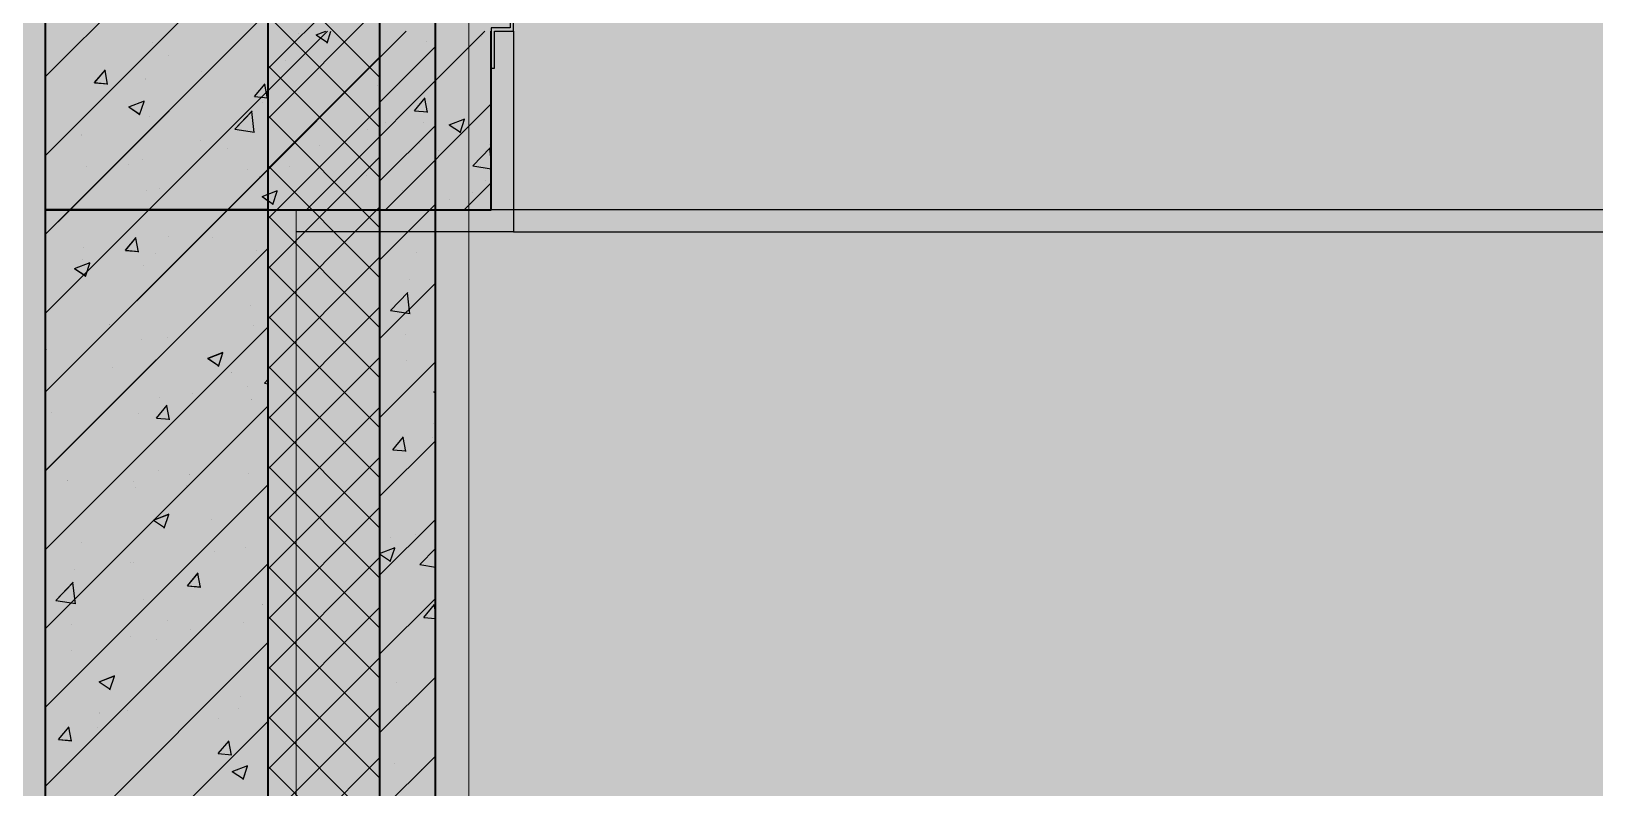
# Model space of a CAD drawing. Header units: inches. Extents: x 143994 to 247866, y 243815 to 272761.
# Drawn here: x 230326 to 231728, y 257428 to 258106 of the extents above; entities that cross this region are included whole.
import ezdxf

# ---------------------------------------------------------------- set-up
doc = ezdxf.new("R2010")
doc.units = ezdxf.units.IN
doc.header["$LTSCALE"] = 1000
doc.header["$MEASUREMENT"] = 0
doc.layers.get('DEFPOINTS').update_dxf_attribs({"color": 62})
for name, color, linetype in [('0-建筑1F', 127, 'Continuous'), ('0-建筑2F', 127, 'Continuous'), ('A-S-face(建筑粉刷线)', 136, 'Continuous'), ('A-Wall-Patn', 255, 'Continuous'), ('PUB_HATCH', 8, 'Continuous')]:
    doc.layers.add(name, color=color, linetype=linetype)
for name, color, linetype, lineweight in [('A-M-Stone', 11, 'Continuous', 15), ('A-Wall', 254, 'Continuous', 35), ('MQ-HZ幕墙绘制', 6, 'Continuous', 13), ('W-保温层', 8, 'Continuous', 13)]:
    doc.layers.add(name, color=color, linetype=linetype, lineweight=lineweight)

# ---------------------------------------------------------------- blocks, each defined once
blk = doc.blocks.new('144')
at = {"layer": 'A-S-face(建筑粉刷线)', "color": 127}
blk.add_line((646186.9, -382230.3), (646011.9, -382230.3), dxfattribs=at)
blk.add_lwpolyline([(646206.9, -382050.3), (646206.9, -382230.3), (646186.9, -382230.3)], dxfattribs=at)
at = {"layer": 'A-Wall', "color": 127}
for p, q in [((645786.9, -376410.3), (645786.9, -382210.3)), ((646186.9, -382210.3), (646186.9, -382050.3)), ((645986.9, -382210.3), (645786.9, -382210.3)), ((645786.9, -382210.3), (645786.9, -387950.3)), ((645786.9, -382210.3), (646186.9, -382210.3)), ((645986.9, -387950.3), (645986.9, -382210.3))]:
    blk.add_line(p, q, dxfattribs=at)
at = {"layer": 'MQ-HZ幕墙绘制', "color": 127, "lineweight": -3}
blk.add_lwpolyline([(646206.9, -382050.3), (646206.9, -381950.3), (646189.9, -381950.3), (646189.9, -381950.3), (646186.9, -381950.3), (646186.9, -381953.3), (646203.9, -381953.3), (646203.9, -382047.3), (646186.9, -382047.3), (646186.9, -382083.3), (646189.9, -382083.3), (646189.9, -382050.3), (646206.9, -382050.3)], dxfattribs=at)
at = {"layer": 'PUB_HATCH', "color": 127, "linetype": 'Continuous'}
for p, q in [((645786.9, -382091.2), (645986.9, -381891.2)), ((645786.9, -382161.9), (645986.9, -381961.9)), ((645809.3, -382210.3), (645986.9, -382032.6)), ((645880, -382210.3), (646040, -382050.3)), ((645950.7, -382210.3), (646110.7, -382050.3)), ((646014, -382052), (646014, -382052)), ((646021.4, -382210.3), (646181.4, -382050.3)), ((646030, -382053.6), (646038.6, -382050.3)), ((646030, -382053.6), (646040, -382060.3)), ((646039.7, -382060.8), (646043.2, -382050.3)), ((646179.1, -382053.3), (646179.1, -382053.3)), ((645882.8, -382060.3), (645882.8, -382060.3)), ((646129, -382059.9), (646129, -382059.9)), ((646178.3, -382054.7), (646178.3, -382054.7)), ((645897.4, -382072), (645897.4, -382072)), ((646002.7, -382076.5), (646002.7, -382076.5)), ((645831.2, -382096.4), (645840.9, -382084.9)), ((645842.9, -382097.9), (645840.6, -382085.4)), ((645876.9, -382093.1), (645876.9, -382093.1)), ((645927, -382086.5), (645927, -382086.5)), ((645831.2, -382096.4), (645843.2, -382097.4)), ((645974.7, -382108.9), (645984.3, -382097.4)), ((645974.7, -382108.9), (645986.7, -382110)), ((645986.4, -382110.5), (645984, -382097.9)), ((646085.3, -382099.1), (646085.3, -382099.1)), ((646118.2, -382121.5), (646127.8, -382110)), ((645862, -382118.1), (645876, -382112.7)), ((645862, -382118.1), (645871.9, -382124.8)), ((645871.6, -382125.3), (645875.7, -382113.2)), ((645957, -382138), (645972.6, -382121.8)), ((645974.5, -382141.2), (645972.3, -382122.2)), ((645981.4, -382114.1), (645981.4, -382114.1)), ((646092.1, -382210.3), (646186.9, -382115.5)), ((646118.2, -382121.5), (646130.1, -382122.5)), ((646129.8, -382123), (646127.5, -382110.5)), ((645880.4, -382126.9), (645880.4, -382126.9)), ((645957, -382138), (645974.8, -382140.8)), ((646126.5, -382132.2), (646126.5, -382132.2)), ((646149.4, -382134.1), (646163.4, -382128.7)), ((646149.4, -382134.1), (646159.3, -382140.8)), ((646159.1, -382141.3), (646163.1, -382129.2)), ((645819.1, -382143.3), (645819.1, -382143.3)), ((645925.9, -382147.9), (645925.9, -382147.9)), ((646076.4, -382138.7), (646076.4, -382138.7)), ((646122.4, -382151.3), (646122.4, -382151.3)), ((646185.5, -382151.6), (646185.5, -382151.6)), ((645874.3, -382165.3), (645874.3, -382165.3)), ((645950.1, -382155.4), (645950.1, -382155.4)), ((646032.6, -382152.4), (646032.6, -382152.4)), ((646082.8, -382165.7), (646082.8, -382165.7)), ((646139.4, -382156.9), (646139.4, -382156.9)), ((646170.4, -382171.1), (646186, -382154.9)), ((646186.9, -382165.7), (646185.7, -382155.3)), ((645824.3, -382171.9), (645824.3, -382171.9)), ((645861.3, -382170.2), (645861.3, -382170.2)), ((645968, -382174.7), (645968, -382174.7)), ((646005.8, -382171.3), (646005.8, -382171.3)), ((646074.8, -382179.2), (646074.8, -382179.2)), ((646170.4, -382171.1), (646186.9, -382173.7)), ((645877.9, -382193.5), (645877.9, -382193.5)), ((645889.1, -382191.3), (645889.1, -382191.3)), ((645978.9, -382180.7), (645978.9, -382180.7)), ((645981.4, -382198.6), (645995.4, -382193.2)), ((645991, -382205.8), (645995.1, -382193.7)), ((646162.8, -382210.3), (646186.9, -382186.2)), ((646181.6, -382183.7), (646181.6, -382183.7)), ((645981.4, -382198.6), (645991.3, -382205.3)), ((646149.6, -382201.1), (646149.6, -382201.1)), ((646170.3, -382195.2), (646170.3, -382195.2)), ((645786.9, -382232.6), (645809.3, -382210.3)), ((645786.9, -382303.3), (645880, -382210.3)), ((645786.9, -382374), (645950.7, -382210.3)), ((645859, -382246.8), (645868.6, -382235.3)), ((645870.7, -382248.3), (645868.3, -382235.8)), ((645897.5, -382234.3), (645897.5, -382234.3)), ((645937, -382235.3), (645937, -382235.3)), ((645786.9, -382444.7), (645986.9, -382244.7)), ((645821.7, -382244.2), (645821.7, -382244.2)), ((645859, -382246.8), (645871, -382247.8)), ((645886.1, -382249.5), (645886.1, -382249.5)), ((645976.5, -382247.3), (645976.5, -382247.3)), ((645813.3, -382263.1), (645827.3, -382257.7)), ((645813.3, -382263.1), (645823.3, -382269.8)), ((645820.4, -382255.3), (645820.4, -382255.3)), ((645823, -382270.3), (645827, -382258.2)), ((645875.5, -382260.1), (645875.5, -382260.1)), ((645971.2, -382296.5), (645971.2, -382296.5)), ((645786.9, -382515.5), (645986.9, -382315.5)), ((645844.9, -382313.1), (645844.9, -382313.1)), ((645974.1, -382313.9), (645974.1, -382313.9)), ((645787.5, -382336), (645786.9, -382330.7)), ((645873.1, -382326.7), (645873.1, -382326.7)), ((645896.8, -382325.3), (645896.8, -382325.3)), ((645786.9, -382335.5), (645787.8, -382335.6)), ((645932.7, -382343.6), (645946.7, -382338.2)), ((645932.7, -382343.6), (645942.6, -382350.3)), ((645942.3, -382350.8), (645946.4, -382338.7)), ((645847.1, -382351.7), (645847.1, -382351.7)), ((645953.9, -382356.2), (645953.9, -382356.2)), ((645983.5, -382366), (645986.9, -382362.4)), ((645918.6, -382375.4), (645918.6, -382375.4)), ((645968.6, -382368.8), (645968.6, -382368.8)), ((645983.5, -382366), (645986.9, -382366.5)), ((645786.9, -382586.2), (645986.9, -382386.2)), ((645886.7, -382397.2), (645896.4, -382385.7)), ((645889.3, -382378.6), (645889.3, -382378.6)), ((645898.4, -382398.8), (645896.1, -382386.2)), ((645971.7, -382380.4), (645971.7, -382380.4)), ((645792.3, -382392), (645792.3, -382392)), ((645870.6, -382393.2), (645870.6, -382393.2)), ((645886.7, -382397.2), (645898.7, -382398.3)), ((645888.5, -382444.6), (645888.5, -382444.6)), ((645786.9, -382656.9), (645986.9, -382456.9)), ((645807.3, -382453.4), (645807.3, -382453.4)), ((645865.9, -382454.3), (645865.9, -382454.3)), ((645868.2, -382459.8), (645868.2, -382459.8)), ((645914.1, -382457.9), (645914.1, -382457.9)), ((645916, -382447.7), (645916, -382447.7)), ((645969.2, -382447), (645969.2, -382447)), ((645884, -382488.7), (645898, -382483.3)), ((645884, -382488.7), (645894, -382495.4)), ((645893.7, -382495.9), (645897.7, -382483.8)), ((645936.5, -382488.5), (645936.5, -382488.5)), ((645819.8, -382508.5), (645819.8, -382508.5)), ((645939.1, -382516.6), (645939.1, -382516.6)), ((645966.8, -382513.6), (645966.8, -382513.6)), ((645786.9, -382727.6), (645986.9, -382527.6)), ((645863.4, -382526.6), (645863.4, -382526.6)), ((645865.8, -382526.4), (645865.8, -382526.4)), ((645796.6, -382560.8), (645812.1, -382544.5)), ((645814.1, -382563.9), (645811.8, -382544.9)), ((645813.3, -382533.2), (645813.3, -382533.2)), ((645914.5, -382547.7), (645924.1, -382536.2)), ((645926.2, -382549.2), (645923.8, -382536.7)), ((645914.5, -382547.7), (645926.5, -382548.7)), ((645796.6, -382560.8), (645814.4, -382563.5)), ((645875.1, -382560.1), (645875.1, -382560.1)), ((645981.9, -382564.6), (645981.9, -382564.6)), ((645810.5, -382582.4), (645810.5, -382582.4)), ((645896.2, -382578.5), (645896.2, -382578.5)), ((645917.3, -382586.9), (645917.3, -382586.9)), ((645964.4, -382580.2), (645964.4, -382580.2)), ((645786.9, -382798.3), (645986.9, -382598.3)), ((645863.3, -382593), (645863.3, -382593)), ((645886.5, -382595.5), (645886.5, -382595.5)), ((645810.8, -382605.4), (645810.8, -382605.4)), ((645835.4, -382633.7), (645849.4, -382628.3)), ((645845, -382640.9), (645849.1, -382628.8)), ((645835.4, -382633.7), (645845.3, -382640.4)), ((645961.9, -382646.7), (645961.9, -382646.7)), ((645786.9, -382869), (645986.9, -382669)), ((645835.4, -382661.7), (645835.4, -382661.7)), ((645860.9, -382659.6), (645860.9, -382659.6)), ((645942.1, -382666.3), (645942.1, -382666.3)), ((645960.2, -382657.7), (645960.2, -382657.7)), ((645798.8, -382685.6), (645808.4, -382674.1)), ((645810.5, -382687.1), (645808.1, -382674.6)), ((645833.9, -382674.4), (645833.9, -382674.4)), ((645798.8, -382685.6), (645810.7, -382686.6)), ((645887.9, -382697.9), (645887.9, -382697.9)), ((645942.2, -382698.1), (645951.9, -382686.6)), ((645942.2, -382698.1), (645954.2, -382699.2)), ((645953.9, -382699.7), (645951.6, -382687.1)), ((645954.7, -382714.2), (645968.7, -382708.8)), ((645964.4, -382721.4), (645968.5, -382709.3)), ((645858.5, -382726.1), (645858.5, -382726.1)), ((645954.7, -382714.2), (645964.7, -382720.9)), ((645959.5, -382713.3), (645959.5, -382713.3))]:
    blk.add_line(p, q, dxfattribs=at)
at = {"layer": 'PUB_HATCH', "color": 127}
blk.add_line((646206.9, -382230.3), (647816.9, -382230.3), dxfattribs=at)
at = {"layer": 'W-保温层', "color": 127}
blk.add_line((646011.9, -390150.3), (646011.9, -382210.3), dxfattribs=at)
blk = doc.blocks.new('1442323')
at = {"layer": 'A-M-Stone', "color": 127}
blk.add_line((688216.9, -383909.3), (688216.9, -376119.3), dxfattribs=at)
at = {"layer": 'A-Wall', "color": 127}
for p, q in [((688186.9, -383939.3), (688186.9, -376149.3)), ((688136.9, -376199.3), (688136.9, -383989.3)), ((688036.9, -384089.3), (688036.9, -376299.3)), ((687836.9, -376499.3), (687836.9, -384249.3))]:
    blk.add_line(p, q, dxfattribs=at)
at = {"layer": 'PUB_HATCH', "color": 127, "linetype": 'Continuous'}
for p, q in [((687836.9, -382180.2), (688036.9, -381980.2)), ((687836.9, -382250.9), (688036.9, -382050.9)), ((687836.9, -382321.6), (688036.9, -382121.6)), ((687932.8, -382149.4), (687932.8, -382149.4)), ((687947.4, -382161), (687947.4, -382161)), ((688136.9, -382203.1), (688186.9, -382153.1)), ((688137.5, -382165), (688136.9, -382159.7)), ((688136.9, -382164.5), (688137.8, -382164.6)), ((687881.2, -382185.4), (687890.9, -382173.9)), ((687892.9, -382186.9), (687890.6, -382174.4)), ((687977, -382175.5), (687977, -382175.5)), ((687836.9, -382392.4), (688036.9, -382192.4)), ((687881.2, -382185.4), (687893.2, -382186.4)), ((687926.9, -382182.1), (687926.9, -382182.1)), ((688024.7, -382197.9), (688034.3, -382186.4)), ((688036.4, -382199.5), (688034, -382187)), ((687912, -382207.1), (687926, -382201.7)), ((687912, -382207.1), (687921.9, -382213.8)), ((687921.6, -382214.3), (687925.7, -382202.2)), ((688024.7, -382197.9), (688036.7, -382199)), ((688031.4, -382203.1), (688031.4, -382203.1)), ((687930.4, -382216), (687930.4, -382216)), ((688007, -382227.1), (688022.6, -382210.8)), ((688024.5, -382230.2), (688022.3, -382211.2)), ((688142.3, -382221), (688142.3, -382221)), ((687869.1, -382232.4), (687869.1, -382232.4)), ((688007, -382227.1), (688024.8, -382229.8)), ((688136.9, -382273.8), (688186.9, -382223.8)), ((687975.9, -382236.9), (687975.9, -382236.9)), ((688000.1, -382244.4), (688000.1, -382244.4)), ((687836.9, -382463.1), (688036.9, -382263.1)), ((687874.3, -382261), (687874.3, -382261)), ((687911.3, -382259.2), (687911.3, -382259.2)), ((687924.3, -382254.4), (687924.3, -382254.4)), ((688018, -382263.7), (688018, -382263.7)), ((688028.9, -382269.7), (688028.9, -382269.7)), ((687927.9, -382282.5), (687927.9, -382282.5)), ((687939.1, -382280.4), (687939.1, -382280.4)), ((688031.4, -382287.6), (688036.9, -382285.5)), ((688031.4, -382287.6), (688036.9, -382291.4)), ((688157.3, -382282.4), (688157.3, -382282.4)), ((688136.9, -382344.5), (688186.9, -382294.5)), ((687836.9, -382533.8), (688036.9, -382333.8)), ((687871.7, -382333.3), (687871.7, -382333.3)), ((687909, -382335.8), (687918.6, -382324.3)), ((687920.7, -382337.4), (687918.3, -382324.8)), ((687947.5, -382323.3), (687947.5, -382323.3)), ((687987, -382324.3), (687987, -382324.3)), ((687863.3, -382352.1), (687877.3, -382346.8)), ((687870.4, -382344.3), (687870.4, -382344.3)), ((687873, -382359.3), (687877, -382347.3)), ((687909, -382335.8), (687921, -382336.9)), ((687936.1, -382338.5), (687936.1, -382338.5)), ((688026.5, -382336.3), (688026.5, -382336.3)), ((688169.8, -382337.6), (688169.8, -382337.6)), ((687863.3, -382352.1), (687873.3, -382358.8)), ((687925.5, -382349.1), (687925.5, -382349.1)), ((688163.3, -382362.2), (688163.3, -382362.2)), ((688136.9, -382415.2), (688186.9, -382365.2)), ((688146.6, -382389.8), (688162.1, -382373.6)), ((688164.1, -382392.9), (688161.8, -382373.9)), ((688021.2, -382385.5), (688021.2, -382385.5)), ((688146.6, -382389.8), (688164.4, -382392.6)), ((687836.9, -382604.5), (688036.9, -382404.5)), ((687894.9, -382402.2), (687894.9, -382402.2)), ((688024.1, -382402.9), (688024.1, -382402.9)), ((687923.1, -382415.7), (687923.1, -382415.7)), ((687946.8, -382414.3), (687946.8, -382414.3)), ((688160.5, -382411.5), (688160.5, -382411.5)), ((687837.5, -382425), (687836.9, -382419.7)), ((687836.9, -382424.5), (687837.8, -382424.6)), ((687982.7, -382432.7), (687996.7, -382427.3)), ((687982.7, -382432.7), (687992.6, -382439.4)), ((687992.3, -382439.9), (687996.4, -382427.8)), ((687897.1, -382440.7), (687897.1, -382440.7)), ((688003.9, -382445.3), (688003.9, -382445.3)), ((688136.9, -382485.9), (688186.9, -382435.9)), ((688160.8, -382434.5), (688160.8, -382434.5)), ((688018.6, -382457.8), (688018.6, -382457.8)), ((688033.5, -382455), (688036.9, -382451.4)), ((688033.5, -382455), (688036.9, -382455.5)), ((687936.7, -382486.3), (687946.4, -382474.8)), ((687939.3, -382467.6), (687939.3, -382467.6)), ((687968.6, -382464.4), (687968.6, -382464.4)), ((688021.7, -382469.5), (688021.7, -382469.5)), ((688185.4, -382462.7), (688186.9, -382462.1)), ((688185.4, -382462.7), (688186.9, -382463.8)), ((687836.9, -382675.2), (688036.9, -382475.2)), ((687842.3, -382481), (687842.3, -382481)), ((687920.6, -382482.3), (687920.6, -382482.3)), ((687936.7, -382486.3), (687948.7, -382487.3)), ((687948.4, -382487.8), (687946.1, -382475.3)), ((688185.4, -382490.8), (688185.4, -382490.8)), ((688136.9, -382556.6), (688186.9, -382506.6)), ((688148.8, -382514.6), (688158.4, -382503.1)), ((688148.8, -382514.6), (688160.7, -382515.6)), ((688160.5, -382516.1), (688158.1, -382503.6)), ((688183.9, -382503.4), (688183.9, -382503.4)), ((687857.3, -382542.4), (687857.3, -382542.4)), ((687915.9, -382543.3), (687915.9, -382543.3)), ((687938.5, -382533.6), (687938.5, -382533.6)), ((687966, -382536.7), (687966, -382536.7)), ((688019.2, -382536), (688019.2, -382536)), ((687836.9, -382745.9), (688036.9, -382545.9)), ((687918.2, -382548.8), (687918.2, -382548.8)), ((687964.1, -382546.9), (687964.1, -382546.9)), ((687934, -382577.7), (687948, -382572.3)), ((687943.7, -382584.9), (687947.7, -382572.8)), ((687934, -382577.7), (687944, -382584.4)), ((687986.5, -382577.5), (687986.5, -382577.5)), ((688136.9, -382627.3), (688186.9, -382577.3)), ((687869.8, -382597.6), (687869.8, -382597.6)), ((688146.4, -382593), (688146.4, -382593)), ((688169.2, -382590.8), (688169.2, -382590.8)), ((687989.1, -382605.6), (687989.1, -382605.6)), ((688016.8, -382602.6), (688016.8, -382602.6)), ((688136.9, -382607.7), (688150.7, -382602.4)), ((688136.9, -382607.9), (688146.7, -382614.5)), ((688146.4, -382615), (688150.4, -382602.9)), ((688173.1, -382617.7), (688186.9, -382603.3)), ((687836.9, -382816.6), (688036.9, -382616.6)), ((687863.3, -382622.2), (687863.3, -382622.2)), ((687913.4, -382615.6), (687913.4, -382615.6)), ((687915.8, -382615.4), (687915.8, -382615.4)), ((687964.5, -382636.7), (687974.1, -382625.2)), ((687976.2, -382638.3), (687973.8, -382625.7)), ((688173.1, -382617.7), (688186.9, -382619.9)), ((687846.6, -382649.8), (687862.1, -382633.6)), ((687864.1, -382652.9), (687861.8, -382633.9)), ((687964.5, -382636.7), (687976.5, -382637.8)), ((687846.6, -382649.8), (687864.4, -382652.6)), ((687925.1, -382649.1), (687925.1, -382649.1)), ((688031.9, -382653.6), (688031.9, -382653.6)), ((688136.9, -382698), (688186.9, -382648)), ((688176.5, -382665), (688186.2, -382653.5)), ((688186.9, -382659.6), (688185.9, -382654)), ((687946.2, -382667.6), (687946.2, -382667.6)), ((688014.4, -382669.2), (688014.4, -382669.2)), ((688176.5, -382665), (688186.9, -382665.9)), ((687860.5, -382671.5), (687860.5, -382671.5)), ((687913.3, -382682), (687913.3, -382682)), ((687936.5, -382684.5), (687936.5, -382684.5)), ((687967.3, -382676), (687967.3, -382676)), ((687836.9, -382887.3), (688036.9, -382687.3)), ((687860.8, -382694.5), (687860.8, -382694.5)), ((687885.4, -382722.7), (687899.4, -382717.3)), ((687885.4, -382722.7), (687895.3, -382729.4)), ((687895, -382729.9), (687899.1, -382717.8)), ((688136.9, -382768.7), (688186.9, -382718.7)), ((688152.4, -382723.4), (688152.4, -382723.4)), ((688011.9, -382735.8), (688011.9, -382735.8)), ((687885.4, -382750.8), (687885.4, -382750.8)), ((687910.9, -382748.6), (687910.9, -382748.6)), ((687992.1, -382755.3), (687992.1, -382755.3)), ((688010.2, -382746.8), (688010.2, -382746.8)), ((687836.9, -382958), (688036.9, -382758)), ((687848.8, -382774.6), (687858.4, -382763.1)), ((687860.5, -382776.1), (687858.1, -382763.6)), ((687883.9, -382763.4), (687883.9, -382763.4)), ((687848.8, -382774.6), (687860.7, -382775.6)), ((687992.2, -382787.1), (688001.9, -382775.7)), ((688003.9, -382788.7), (688001.6, -382776.2)), ((687937.9, -382786.9), (687937.9, -382786.9)), ((687992.2, -382787.1), (688004.2, -382788.2)), ((688136.9, -382839.5), (688186.9, -382789.5)), ((688149.8, -382795.7), (688149.8, -382795.7)), ((688004.7, -382803.2), (688018.7, -382797.9)), ((688004.7, -382803.2), (688014.7, -382809.9)), ((688009.5, -382802.4), (688009.5, -382802.4)), ((688014.4, -382810.4), (688018.5, -382798.4)), ((688174.4, -382801.3), (688174.4, -382801.3)), ((687908.5, -382815.2), (687908.5, -382815.2))]:
    blk.add_line(p, q, dxfattribs=at)
at = {"layer": 'W-保温层', "color": 127, "linetype": 'Continuous'}
for p, q in [((688036.9, -382172.6), (688136.9, -382072.6)), ((688136.9, -382180.5), (688036.9, -382080.5)), ((688036.9, -382217.5), (688136.9, -382117.5)), ((688136.9, -382225.4), (688036.9, -382125.4)), ((688036.9, -382262.4), (688136.9, -382162.4)), ((688136.9, -382270.3), (688036.9, -382170.3)), ((688036.9, -382307.3), (688136.9, -382207.3)), ((688136.9, -382315.2), (688036.9, -382215.2)), ((688036.9, -382352.2), (688136.9, -382252.2)), ((688136.9, -382360.1), (688036.9, -382260.1)), ((688036.9, -382397.1), (688136.9, -382297.1)), ((688136.9, -382405), (688036.9, -382305)), ((688036.9, -382442), (688136.9, -382342)), ((688136.9, -382449.9), (688036.9, -382349.9)), ((688036.9, -382486.9), (688136.9, -382386.9)), ((688136.9, -382494.8), (688036.9, -382394.8)), ((688036.9, -382531.8), (688136.9, -382431.8)), ((688136.9, -382539.7), (688036.9, -382439.7)), ((688036.9, -382576.7), (688136.9, -382476.7)), ((688136.9, -382584.6), (688036.9, -382484.6)), ((688036.9, -382621.6), (688136.9, -382521.6)), ((688136.9, -382629.5), (688036.9, -382529.5)), ((688036.9, -382666.5), (688136.9, -382566.5)), ((688136.9, -382674.4), (688036.9, -382574.4)), ((688036.9, -382711.4), (688136.9, -382611.4)), ((688136.9, -382719.3), (688036.9, -382619.3)), ((688036.9, -382756.3), (688136.9, -382656.3)), ((688136.9, -382764.2), (688036.9, -382664.2)), ((688036.9, -382801.2), (688136.9, -382701.2)), ((688136.9, -382809.1), (688036.9, -382709.1)), ((688036.9, -382846.1), (688136.9, -382746.1)), ((688136.9, -382854), (688036.9, -382754)), ((688036.9, -382891), (688136.9, -382791)), ((688136.9, -382898.9), (688036.9, -382798.9))]:
    blk.add_line(p, q, dxfattribs=at)

msp = doc.modelspace()

# ---------------------------------------------------------------- hatches: boundary and pattern name
at = {"layer": 'DEFPOINTS'}
h = msp.add_hatch(dxfattribs=at)
h.set_pattern_fill('ANSI31', color=250)
h.set_pattern_definition([(45, (0, 0), (-1.122532015, 1.122532015), [])])
h.paths.add_polyline_path([(247866.03, 243814.78), (223286.02, 243814.78), (223286.02, 270814.78), (247866.03, 270814.78)])

# ---------------------------------------------------------------- linework, layer by layer
at = {"layer": 'A-Wall-Patn'}
for p, q in [((230338.2, 263746.1), (230338.2, 257946.1)), ((230338.2, 257946.1), (232738.2, 257946.1))]:
    msp.add_line(p, q, dxfattribs=at)

# ---------------------------------------------------------------- block references
at = {"layer": '0-建筑1F'}
msp.add_blockref('144', (-415448.72, 640156.38), dxfattribs=at)
at = {"layer": '0-建筑2F'}
msp.add_blockref('1442323', (-457498.72, 640245.41), dxfattribs=at)

doc.saveas('drawing.dxf')
